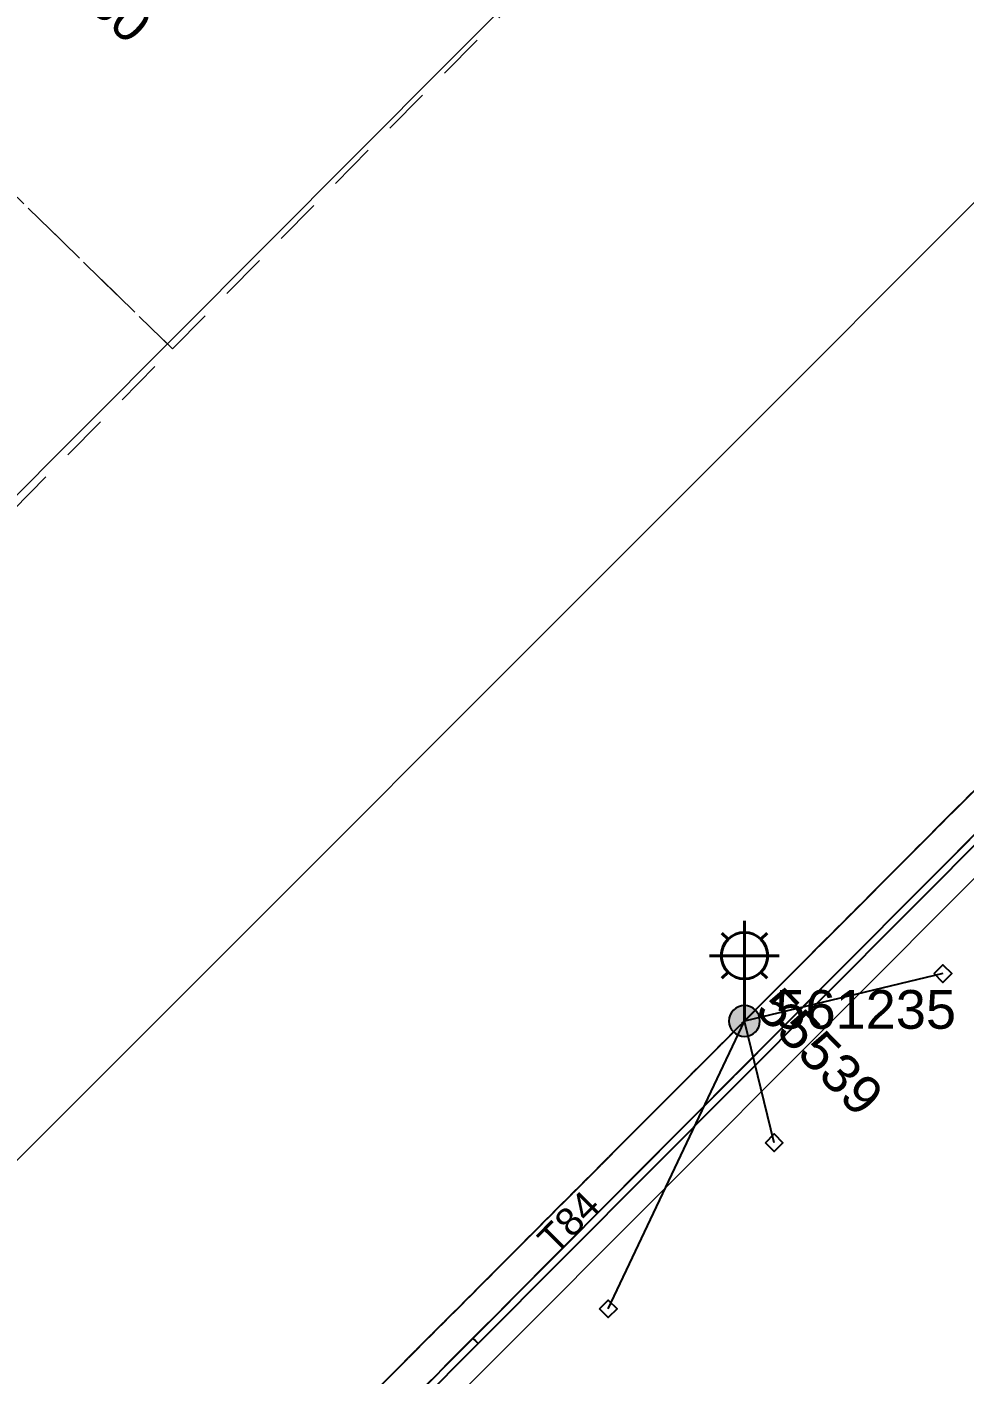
# Model space of a CAD drawing. Header units: metres. Extents: x 311347 to 316656, y 6252667 to 6255486.
# Drawn here: x 314595.5 to 314656, y 6254457.7 to 6254544.6 of the extents above; entities that cross this region are included whole.
import ezdxf
from ezdxf.enums import TextEntityAlignment as Align

# ---------------------------------------------------------------- set-up
doc = ezdxf.new("R2010")
doc.units = ezdxf.units.M
for name, pattern in [('Cable Exist OH', [1, 1, 0]), ('Cable Exist UG', [8.2, 4, -1.2, 1.8, -1.2]), ('Dash', [5, 3, -2])]:
    doc.linetypes.add(name, pattern=pattern)
doc.layers.get('0').update_dxf_attribs({"color": 6})
for name, color, linetype, lineweight in [('Cadastre Buildings_SP_EXT', 9, 'Continuous', 5), ('Cadastre Developer_SP_EXT', 9, 'Continuous', 5), ('Cadastre Land Parcels_SP_EXT', 9, 'Continuous', 5), ('Cadastre Roads_SP_EXT', 7, 'Continuous', 5)]:
    doc.layers.add(name, color=color, linetype=linetype, lineweight=lineweight)
for name, color, linetype in [('Duct_SP_EXT', 7, 'Continuous'), ('Equip_SP_SL_EXT', 7, 'Continuous'), ('Mains_LV_EXT', 7, 'Continuous'), ('Mains_SL_EXT', 7, 'Continuous'), ('Services_SP_EXT', 7, 'Continuous'), ('SupportsOH_SP_TR_HV_LV_SL_EXT', 7, 'Continuous'), ('SupportsUG_SP_LV_SL_EXT', 7, 'Continuous')]:
    doc.layers.add(name, color=color, linetype=linetype)
doc.styles.add('COLUMN_LABEL', font='arial.ttf')
doc.styles.add('iecARIAL', font='arial.ttf', dxfattribs={"height": 2})
doc.styles.add('POLE_LABEL', font='arial.ttf')
doc.styles.get("Standard").update_dxf_attribs({"font": 'arial.ttf'})

# ---------------------------------------------------------------- blocks, each defined once
blk = doc.blocks.new('COLUMN_EXT')
blk.add_hatch(color=256).paths.add_polyline_path([(-1.485, 1.485), (-1.485, -1.485), (1.485, -1.485), (1.485, 1.485)])
blk.add_lwpolyline([(-1.485, -1.485), (1.485, -1.485), (1.485, 1.485), (-1.485, 1.485)], close=True)
for tag, height, style, flags, p in [('ASSET_NUM', 2.5, 'COLUMN_LABEL', 8, (2, 2)), ('STRUCTURE_PLANT_NUMBER', 0.2, 'POLE_LABEL', 9, (1.813, 0.031)), ('STREET_CODE', 0.2, 'COLUMN_LABEL', 9, (1.813, -0.2))]:
    blk.add_attdef(tag, text='', height=height, dxfattribs=dict(style=style, flags=flags)).set_placement(p, align=Align.MIDDLE_LEFT)
at = {"flags": 9}
for tag, p in [('OWNED_BY', (1.813, -0.6)), ('STATE', (1.813, -0.8)), ('COLUMN_TYPE', (1.813, -0.4)), ('STREETNAME', (1.813, -1.6)), ('SUBURB', (1.813, -1.8)), ('USAGE', (1.813, -1)), ('LEGEND', (1.813, -1.2)), ('LOCATION', (1.813, -1.4)), ('NOTES', (1.813, -2))]:
    blk.add_attdef(tag, text='', height=0.2, dxfattribs=at).set_placement(p, align=Align.MIDDLE_LEFT)
at = {"flags": 1}
blk.add_attdef('Z', (1.813, -2.351), '', height=0.2, dxfattribs=at)
blk = doc.blocks.new('SL_LANTERN_EXT')
at = {"lineweight": 40}
for p, q in [((0, 1.968), (0, 6.468)), ((-1.459, 5.676), (-1.061, 5.278)), ((1.458, 5.676), (1.06, 5.278)), ((-2.25, 4.218), (2.25, 4.218)), ((-1.459, 2.759), (-1.061, 3.157)), ((0, 0), (0, 2.721)), ((1.458, 2.759), (1.06, 3.157))]:
    blk.add_line(p, q, dxfattribs=at)
blk.add_circle((0, 4.218), 1.5, dxfattribs=at)
at = {"style": 'iecARIAL', "flags": 8}
blk.add_attdef('ASSET_NUM', (1.5, 1.5), '', height=2.5, dxfattribs=at)
for tag, p, height, flags in [('CONSTRUCTED_VOLTAGE', (0.981, -0.653), 0.2, 9), ('CONTROL_TYPE', (0.981, -0.853), 0.2, 9), ('LANTERN_PURPOSE', (0.981, -1.053), 0.2, 9), ('LNUMBER', (2.181, -3.253), 2.5, 8), ('OPERATING_VOLTAGE', (0.981, -1.653), 0.2, 9), ('ORIENTATION', (0.981, -1.853), 0.2, 9), ('LANTERN_TYPE', (0.981, -1.253), 0.2, 9), ('NO_PHASES', (0.981, -1.453), 0.2, 9), ('OWNED_BY', (0.981, -2.053), 0.2, 9), ('STATE', (0.981, -2.253), 0.2, 9), ('CEXIST', (0.981, -2.653), 0.2, 9), ('USAGE', (0.981, -2.453), 0.2, 9), ('CNEW', (0.981, -2.853), 0.2, 9), ('CNUMBER', (0.981, -3.053), 0.2, 9), ('CREMOVE', (0.981, -3.253), 0.2, 9), ('CREPLACE', (0.981, -3.453), 0.2, 9), ('LKINGHEIGHT', (0.981, -3.653), 0.2, 9), ('LBRACKET', (0.981, -3.853), 0.2, 9), ('LBRACKETVOCAB', (0.981, -4.053), 0.2, 9), ('LCATEGORY', (0.981, -4.253), 0.2, 9), ('LCHARGE1', (0.981, -4.453), 0.2, 9), ('LCHARGE1PERCENT', (0.981, -4.653), 0.2, 9), ('LCHARGE2', (0.981, -4.853), 0.2, 9), ('LCHARGE2PERCENT', (0.981, -5.053), 0.2, 9), ('LCHARGE3', (0.981, -5.253), 0.2, 9), ('LCHARGE3PERCENT', (0.981, -5.453), 0.2, 9), ('LEXIST', (0.981, -5.653), 0.2, 9), ('LLAMP', (0.981, -5.853), 0.2, 9), ('LLAMPVOCAB', (0.981, -6.053), 0.2, 9), ('LMAST', (0.981, -6.253), 0.2, 9), ('LMASTVOCAB', (0.981, -6.453), 0.2, 9), ('LNEW', (0.981, -6.653), 0.2, 9), ('LANTNUMBER', (0.981, -6.853), 0.2, 9), ('LOUTREACH', (0.981, -7.253), 0.2, 9), ('LOUTREACHVOCAB', (0.981, -7.453), 0.2, 9), ('LRATECODE', (0.981, -7.653), 0.2, 9), ('LREMOVE', (0.981, -7.853), 0.2, 9), ('LREPLACE', (0.981, -8.053), 0.2, 9), ('LTYPE', (0.981, -8.253), 0.2, 9), ('LTYPEVOCAB', (0.981, -8.453), 0.2, 9), ('LEGEND', (0.981, -8.653), 0.2, 9), ('LOCATION', (0.981, -8.853), 0.2, 9), ('STREETNAME', (0.981, -9.253), 0.2, 9), ('SUBURB', (0.981, -9.453), 0.2, 1), ('NOTES', (0.981, -9.053), 0.2, 9)]:
    blk.add_attdef(tag, p, '', height=height, dxfattribs=dict(flags=flags))
blk = doc.blocks.new('CCP_EXT')
at = {"flags": 9}
for tag, p in [('STATE', (0, -1.8)), ('USAGE', (0, -1.2)), ('LEGEND', (0, -1.4)), ('LIFE_SUPPORT', (0, -1.6)), ('NOTES', (0, -2))]:
    blk.add_attdef(tag, text='', height=0.2, dxfattribs=at).set_placement(p, align=Align.MIDDLE_LEFT)
blk.add_wipeout([(0, 0.566), (0.566, 0), (0, -0.566), (-0.566, 0)])
blk.add_lwpolyline([(-0.566, 0), (0, 0.566), (0.566, 0), (0, -0.566), (-0.566, 0)])
at = {"flags": 1}
blk.add_attdef('Z', (0, 0), '', height=0.2, dxfattribs=at)
at = {"flags": 9}
for tag, p in [('CCP_TYPE', (0, 0)), ('OPERATING_VOLTAGE', (0, -0.6)), ('ORIENTATION', (0, -0.8)), ('CONSTRUCTED_VOLTAGE', (0, -0.2)), ('NO_PHASES', (0, -0.4)), ('OWNED_BY', (0, -1))]:
    blk.add_attdef(tag, text='', height=0.2, dxfattribs=at).set_placement(p, align=Align.MIDDLE_LEFT)
blk = doc.blocks.new('POLE_EXT')
blk.add_hatch(color=256).paths.add_polyline_path([(-1, 0, 1), (1, 0, 1)])
blk.add_lwpolyline([(-1, 0, 1), (1, 0, 1)], format="xyb", close=True)
for tag, height, flags, p in [('pNumber', 2.5, 8, (-17.84, 2.067)), ('OWNED_BY', 0.2, 9, (1.355, -0.4)), ('SPECIAL_USE', 0.2, 9, (1.355, -0.8)), ('PARENT', 0.2, 9, (1.355, -0.6)), ('cLV', 0.2, 9, (1.355, -1.4)), ('STATE', 0.2, 9, (1.355, -1)), ('hDepth', 0.2, 9, (1.355, -1.6)), ('hDia', 0.2, 9, (1.355, -1.8)), ('USAGE', 0.2, 9, (1.355, -1.2)), ('cHV', 0.2, 9, (1.355, -2)), ('LBRACKET', 0.2, 9, (1.355, -2.2)), ('LExisting', 0.2, 9, (1.355, -2.4)), ('LANTNUMBER', 0.2, 9, (1.355, -2.6)), ('cLinedev', 0.2, 9, (1.355, -3.4)), ('LOther', 0.2, 9, (1.355, -2.8)), ('LRemove', 0.2, 9, (1.355, -3)), ('LEGEND', 0.2, 9, (1.355, -3.2)), ('pExisting', 0.2, 9, (1.355, -3.8)), ('pFooting', 0.2, 9, (1.355, -4.4)), ('LOCATION', 0.2, 9, (1.355, -3.6)), ('PFNUMBER', 0.2, 9, (1.355, -4)), ('NEWPFNUMBER', 0.2, 9, (1.355, -4.2)), ('pNew', 0.2, 9, (1.355, -4.6)), ('pRelocate', 0.2, 9, (1.355, -5)), ('pRemove', 0.2, 9, (1.355, -5.2)), ('cspan', 0.2, 9, (1.355, -6)), ('pReplace', 0.2, 9, (1.355, -5.4)), ('pStay', 0.2, 9, (1.355, -5.6)), ('pType', 0.2, 9, (1.355, -5.8)), ('STREETNAME', 0.2, 9, (1.355, -6.2)), ('SUBURB', 0.2, 9, (1.355, -6.4)), ('OPERATED_BY', 0.2, 9, (1.355, -7.014)), ('NOTES', 0.2, 9, (1.355, -6.6)), ('MAINTAINED_BY', 0.2, 9, (1.355, -6.814))]:
    blk.add_attdef(tag, text='', height=height, dxfattribs=dict(flags=flags)).set_placement(p, align=Align.MIDDLE_LEFT)
at = {"style": 'POLE_LABEL'}
for tag, height, flags, p in [('ASSET_NUM', 2.5, 8, (2, 2)), ('STRUCTURE_PLANT_NUMBER', 0.2, 9, (1.355, 0.028)), ('STREET_CODE', 0.2, 9, (1.355, -0.2))]:
    blk.add_attdef(tag, text='', height=height, dxfattribs=dict(at, flags=flags)).set_placement(p, align=Align.MIDDLE_LEFT)
at = {"flags": 1}
blk.add_attdef('Z', (1.355, -7.328), '', height=0.2, dxfattribs=at)

msp = doc.modelspace()

# ---------------------------------------------------------------- linework, layer by layer
at = {"layer": 'Cadastre Buildings_SP_EXT', "linetype": 'Continuous'}
msp.add_lwpolyline([(314548.76, 6254507.012), (314558.107, 6254477.537), (314640.279, 6254560.046), (314621.589, 6254578.037), (314556.502, 6254512.699), (314555.613, 6254511.848), (314554.699, 6254511.034), (314553.761, 6254510.259), (314552.801, 6254509.524), (314551.82, 6254508.832), (314550.818, 6254508.183), (314549.798, 6254507.576), (314548.76, 6254507.012)], close=True, dxfattribs=at)
at = {"layer": 'Cadastre Developer_SP_EXT', "linetype": 'Dash'}
msp.add_lwpolyline([(314604.726, 6254524.026), (314604.891, 6254523.855), (314640.777, 6254560.243), (314640.648, 6254560.366), (314621.771, 6254578.356), (314586.004, 6254542.285), (314604.726, 6254524.026)], close=True, dxfattribs=at)
msp.add_lwpolyline([(314586.004, 6254542.285), (314555.758, 6254512.016), (314555.758, 6254512.016, -0.067999), (314548.913, 6254506.928), (314548.913, 6254506.928), (314559.52, 6254477.85), (314604.891, 6254523.855), (314586.004, 6254542.285)], format="xyb", close=True, dxfattribs=at)
at = {"layer": 'Cadastre Land Parcels_SP_EXT', "linetype": 'Continuous'}
msp.add_lwpolyline([(314813.059, 6254689.951), (314810.543, 6254730.801), (314794.715, 6254715.05), (314782.276, 6254702.531), (314769.012, 6254690.523), (314737.716, 6254658.718), (314700.823, 6254621.224), (314668.054, 6254588.007), (314640.279, 6254560.046), (314558.107, 6254477.537), (314465.419, 6254384.652), (314484.768, 6254361.217), (314813.059, 6254689.951)], close=True, dxfattribs=at)
at = {"layer": 'Duct_SP_EXT'}
for p, q in [((314613.592, 6254449.226), (314624.289, 6254459.957)), ((314613.932, 6254448.887), (314624.629, 6254459.619)), ((314624.289, 6254459.957), (314624.459, 6254459.788)), ((314624.629, 6254459.619), (314624.459, 6254459.788))]:
    msp.add_line(p, q, dxfattribs=at)

# ---------------------------------------------------------------- block references
at = {"layer": 'Equip_SP_SL_EXT'}
ref = msp.add_blockref('SL_LANTERN_EXT', (314641.81, 6254480.448), dxfattribs=at)
ref.add_attrib('ASSET_NUM', '55539', dxfattribs={"layer": '0', "height": 2.5, "rotation": 314.21838, "style": 'iecARIAL'}).set_placement((314643.31, 6254481.948), align=Align.MIDDLE_LEFT)
at = {"layer": 'SupportsOH_SP_TR_HV_LV_SL_EXT'}
ref = msp.add_blockref('POLE_EXT', (314641.81, 6254480.448), dxfattribs=at)
ref.add_attrib('ASSET_NUM', '561235', dxfattribs={"layer": '0', "height": 2.5, "style": 'POLE_LABEL'}).set_placement((314643.81, 6254481.198), align=Align.MIDDLE_LEFT)
at = {"layer": 'SupportsUG_SP_LV_SL_EXT'}
ref = msp.add_blockref('COLUMN_EXT', (314593.211, 6254552.373), dxfattribs=dict(at, rotation=317.4236856019592))
ref.add_attrib('ASSET_NUM', '294880', dxfattribs={"layer": '0', "height": 2.5, "rotation": 317.42369, "style": 'COLUMN_LABEL'}).set_placement((314595.211, 6254553.123), align=Align.TOP_LEFT)

# ---------------------------------------------------------------- texts
at = {"layer": 'Mains_LV_EXT'}
msp.add_text('T84', height=1.8, rotation=45.12539, dxfattribs=at).set_placement((314629.582, 6254465.287))

# ---------------------------------------------------------------- next in the draw order: block references
at = {"layer": 'Services_SP_EXT'}
for p in [(314654.619, 6254483.507), (314643.724, 6254472.592), (314633.023, 6254461.861)]:
    msp.add_blockref('CCP_EXT', p, dxfattribs=at)

# ---------------------------------------------------------------- next in the draw order: linework, layer by layer
at = {"layer": 'Cadastre Buildings_SP_EXT', "linetype": 'Continuous'}
msp.add_lwpolyline([(314658.08, 6254491.092), (314647.028, 6254480.005), (314636.278, 6254469.237), (314625.663, 6254458.588), (314614.966, 6254447.856), (314614.966, 6254447.856), (314646.973, 6254415.83), (314657.735, 6254426.718)], dxfattribs=at)
at = {"layer": 'Cadastre Roads_SP_EXT', "linetype": 'Continuous'}
msp.add_lwpolyline([(314813.059, 6254689.951), (314484.768, 6254361.217), (314507.267, 6254340.139), (314528.841, 6254361.729), (314528.841, 6254361.729), (314539.426, 6254372.331), (314550.301, 6254383.215), (314560.997, 6254393.886), (314571.66, 6254404.559), (314582.369, 6254415.153), (314593.348, 6254426.167), (314604.086, 6254436.94), (314614.966, 6254447.856), (314625.663, 6254458.588), (314636.278, 6254469.237), (314647.028, 6254480.005), (314658.08, 6254491.092)], dxfattribs=at)
at = {"layer": 'Duct_SP_EXT'}
for p, q in [((314624.289, 6254459.957), (314691.93, 6254527.955)), ((314624.629, 6254459.619), (314692.271, 6254527.617))]:
    msp.add_line(p, q, dxfattribs=at)
at = {"layer": 'Mains_LV_EXT', "linetype": 'Cable Exist UG'}
msp.add_lwpolyline([(314570.414, 6254405.86), (314679.475, 6254515.4), (314679.475, 6254515.4), (314679.771, 6254515.704), (314686.734, 6254522.731), (314690.953, 6254526.919), (314694.072, 6254524.393)], dxfattribs=at)
at = {"layer": 'Mains_LV_EXT', "linetype": 'Cable Exist OH'}
for points in [[(314641.81, 6254480.448), (314671.376, 6254510.125)], [(314612.132, 6254450.688), (314641.81, 6254480.448)]]:
    msp.add_lwpolyline(points, dxfattribs=at)
at = {"layer": 'Mains_SL_EXT', "linetype": 'Cable Exist OH'}
for points in [[(314695.192, 6254534.129), (314671.376, 6254510.125), (314641.81, 6254480.448)], [(314641.81, 6254480.448), (314612.132, 6254450.688), (314590.657, 6254429.279)]]:
    msp.add_lwpolyline(points, dxfattribs=at)
at = {"layer": 'Services_SP_EXT'}
for points in [[(314654.619, 6254483.507), (314641.81, 6254480.448)], [(314633.023, 6254461.861), (314641.81, 6254480.448)], [(314643.724, 6254472.592), (314641.81, 6254480.448)]]:
    msp.add_lwpolyline(points, dxfattribs=at)

doc.saveas('drawing.dxf')
